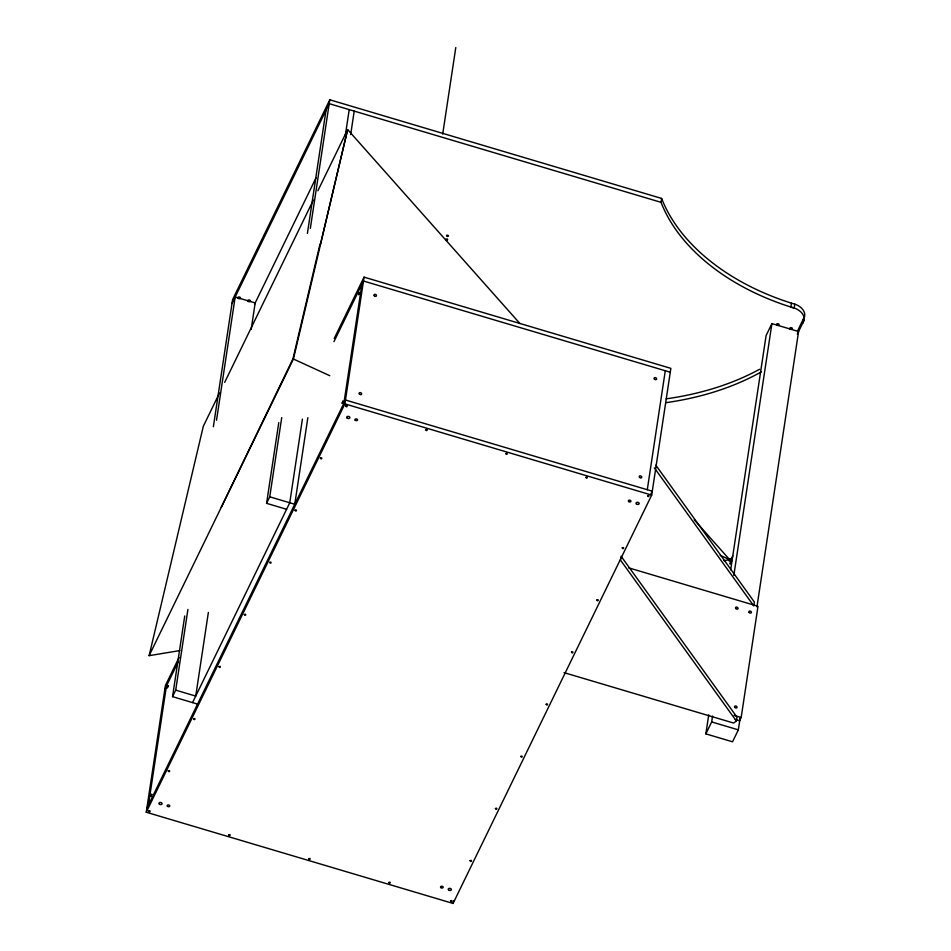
<?xml version="1.0" encoding="UTF-8"?>
<svg xmlns="http://www.w3.org/2000/svg" width="951" height="951" viewBox="0 0 951 951"><rect width="100%" height="100%" fill="white"/><g stroke="black" fill="none" stroke-linecap="round" stroke-linejoin="round"><path stroke-width="1.43" d="M730.82 561.292C731.462 562.909 732.508 555.384 730.986 560.496M334.193 338.52L364.055 277.133L670.871 368.358L651.697 495.102L453.068 903.45L146.252 812.225L165.426 685.493L179.05 657.462M148.427 805.093L166.425 686.111M197.558 704.097L172.547 696.655L184.744 615.975M213.369 426.726L232.591 299.624L329.795 99.784L661.623 198.438A204.31 136.706 8.6 0 0 791.47 303.179L796.118 304.605A15.977 10.699 8.6 0 1 804.594 316.386L797.52 331.055M172.547 696.655L175.709 690.141L187.918 609.448M216.531 420.211L235.17 296.985L255.177 302.929L251.183 329.343M208.364 612.468L195.728 696.084L175.709 690.141M286.584 509.284L266.577 503.341L278.774 422.66M307.399 233.411L326.038 110.185M266.577 503.341L269.739 496.826L281.722 417.608M310.347 228.359L329.795 99.784M302.406 419.153L289.758 502.77L192.554 702.599M345.225 136.017L349.219 109.615M307.851 417.703L294.762 504.256L269.739 496.826M350.669 134.578L354.212 111.101M343.882 403.26L361.879 284.278M146.252 812.225L344.88 403.878L364.055 277.133M442.702 134.103L455.791 47.55M453.068 903.45L453.461 900.859M794.786 304.118L794.192 308.005L790.887 307.066A204.31 136.706 8.6 0 1 661.028 202.325L661.623 198.438M647.286 489.729L665.284 370.747M730.463 561.518L730.083 564.098L732.187 559.759M740.116 718.148L738.345 729.857L732.532 741.804L705.856 733.875L708.733 714.843M730.665 569.863L766.102 335.548L771.915 323.602L798.59 331.53L756.948 606.845M705.856 733.875L711.669 721.928L712.549 716.067M733.815 575.486L771.915 323.602M791.47 303.179L790.887 307.066L795.523 308.493A15.977 10.699 8.6 0 1 803.999 320.261L802.585 323.316L803.179 319.429M736.371 721.013L736.966 717.125L621.11 556.264L620.528 560.151L736.371 721.013L733.566 723.033L564.05 672.63M735.313 719.503L739.581 720.775L740.021 717.839M739.581 720.775L741.174 717.506L757.995 606.286L628.552 567.806M804.439 316.826L803.857 320.701L797.295 334.193M221.274 507.323L292.956 358.812L320 244.05M179.834 650.591L149.117 655.667L203.324 426.262L219.503 393.001M320.475 244.217L347.638 129.574L519.947 323.578M232.008 303.5L329.201 103.671L661.028 202.325M254.606 304.118L316.16 177.564M224.686 382.35L313.343 200.079M317.872 190.771L347.638 129.574L293.431 358.979L149.117 655.667M164.832 689.368L178.467 661.349M333.956 341.682L363.46 281.021L670.277 372.233M146.846 808.35L345.475 400.002L652.291 491.215L650.698 494.472M730.665 560.222L732.781 555.883M723.83 560.674L729.679 559.699L694.23 519.793M447.469 236.502C450.929 235.824 444.89 233.922 446.922 236.347M344.88 403.878L651.697 495.102M734.053 715.402L741.174 717.506M711.669 721.928L738.345 729.857M292.956 358.812L329.783 375.704M720.24 555.36L729.679 559.699M655.81 465.182L754.369 602.031L753.786 605.906L654.359 467.856M759.54 369.297A254.904 170.562 8.6 0 1 666.187 398.838M761.525 371.746A254.904 170.562 8.6 0 1 665.593 402.713M150.924 796.391L151.708 794.311L150.924 796.391M167.352 687.751L168.137 685.683L167.352 687.751M342.158 403.248L342.942 401.167L342.158 403.248M358.586 294.608L359.371 292.528L358.586 294.608M729.144 560.793C730.202 561.589 730.439 554.932 729.144 560.793M445.853 239.343C447.232 242.457 449.11 237.512 445.853 239.343M148.725 811.084C149.676 813.58 151.399 809.717 148.725 811.084M168.268 770.904C169.219 773.389 170.942 769.525 168.268 770.904M193.624 718.766C194.575 721.262 196.298 717.399 193.624 718.766M218.98 666.639C219.943 669.135 221.654 665.272 218.98 666.639M244.336 614.512C245.299 617.009 247.01 613.133 244.336 614.512M269.692 562.386C270.655 564.87 272.366 561.007 269.692 562.386M295.048 510.247C296.011 512.744 297.734 508.88 295.048 510.247M320.404 458.12C321.367 460.617 323.09 456.753 320.404 458.12M345.76 405.994C346.723 408.49 348.446 404.615 345.76 405.994M228.763 834.883C229.714 837.379 231.438 833.504 228.763 834.883M425.81 429.793C426.761 432.277 428.485 428.414 425.81 429.793M308.802 858.682C309.753 861.166 311.476 857.303 308.802 858.682M505.849 453.579C506.8 456.076 508.523 452.212 505.849 453.579M388.84 882.469C389.791 884.965 391.515 881.101 388.84 882.469M450.536 900.811C451.487 903.307 453.211 899.444 450.536 900.811M585.887 477.378C586.838 479.875 588.562 476.011 585.887 477.378M470.079 860.631C471.042 863.128 472.754 859.264 470.079 860.631M495.435 808.505C496.398 811.001 498.11 807.126 495.435 808.505M520.791 756.378C521.754 758.862 523.478 754.999 520.791 756.378M546.147 704.239C547.11 706.736 548.834 702.872 546.147 704.239M571.515 652.113C572.466 654.609 574.19 650.746 571.515 652.113M596.871 599.986C597.822 602.482 599.546 598.607 596.871 599.986M622.227 547.847C623.178 550.344 624.902 546.48 622.227 547.847M647.583 495.721C648.534 498.217 650.258 494.354 647.583 495.721M374.254 295.749A1.32 0.963 25.9 0 0 376.406 295.939A1.32 0.963 25.9 0 0 375.063 294.299A1.32 0.963 25.9 0 0 374.254 295.749M359.383 394.047A1.32 0.963 25.9 0 0 361.546 394.225A1.32 0.963 25.9 0 0 360.191 392.585A1.32 0.963 25.9 0 0 359.383 394.047M654.383 379.045A1.32 0.963 25.9 0 0 656.547 379.223A1.32 0.963 25.9 0 0 655.191 377.583A1.32 0.963 25.9 0 0 654.383 379.045M639.524 477.331A1.32 0.963 25.9 0 0 641.687 477.521A1.32 0.963 25.9 0 0 640.332 475.869A1.32 0.963 25.9 0 0 639.524 477.331M248.211 301.348A1.32 0.88 8.6 0 0 250.434 301.194A1.32 0.88 8.6 0 0 248.9 299.934A1.32 0.88 8.6 0 0 248.211 301.348M790.15 329.046A1.32 0.88 8.6 0 0 792.361 328.903A1.32 0.88 8.6 0 0 790.84 327.631A1.32 0.88 8.6 0 0 790.15 329.046M238.214 298.364A1.32 0.88 8.6 0 0 240.425 298.222A1.32 0.88 8.6 0 0 238.891 296.962A1.32 0.88 8.6 0 0 238.214 298.364M776.812 325.076A1.32 0.88 8.6 0 0 779.024 324.933A1.32 0.88 8.6 0 0 777.49 323.673A1.32 0.88 8.6 0 0 776.812 325.076M159.518 804.273A1.593 1.07 8.6 0 0 162.074 803.821A1.593 1.07 8.6 0 0 159.946 802.478A1.593 1.07 8.6 0 0 159.518 804.273M636.599 504.125A1.593 1.07 8.6 0 0 639.167 503.673A1.593 1.07 8.6 0 0 637.027 502.318A1.593 1.07 8.6 0 0 636.599 504.125M448.813 890.184A1.593 1.07 8.6 0 0 451.368 889.732A1.593 1.07 8.6 0 0 449.241 888.377A1.593 1.07 8.6 0 0 448.813 890.184M347.293 418.214A1.593 1.07 8.6 0 0 349.861 417.762A1.593 1.07 8.6 0 0 347.733 416.407A1.593 1.07 8.6 0 0 347.293 418.214M167.495 806.353A1.32 0.88 8.6 0 0 169.706 806.21A1.32 0.88 8.6 0 0 168.172 804.938A1.32 0.88 8.6 0 0 167.495 806.353M355.282 420.294A1.32 0.88 8.6 0 0 357.493 420.14A1.32 0.88 8.6 0 0 355.959 418.88A1.32 0.88 8.6 0 0 355.282 420.294M628.682 501.581A1.32 0.88 8.6 0 0 630.905 501.427A1.32 0.88 8.6 0 0 629.372 500.167A1.32 0.88 8.6 0 0 628.682 501.581M440.895 887.64A1.32 0.88 8.6 0 0 443.118 887.497A1.32 0.88 8.6 0 0 441.585 886.225A1.32 0.88 8.6 0 0 440.895 887.64M735.812 608.521A1.32 0.963 25.9 0 0 737.976 608.711A1.32 0.963 25.9 0 0 736.621 607.071A1.32 0.963 25.9 0 0 735.812 608.521M749.162 612.492A1.32 0.963 25.9 0 0 751.314 612.682A1.32 0.963 25.9 0 0 749.959 611.029A1.32 0.963 25.9 0 0 749.162 612.492M734.802 707.389A1.32 0.963 25.9 0 0 736.966 707.58A1.32 0.963 25.9 0 0 735.61 705.939A1.32 0.963 25.9 0 0 734.802 707.389"/></g></svg>
